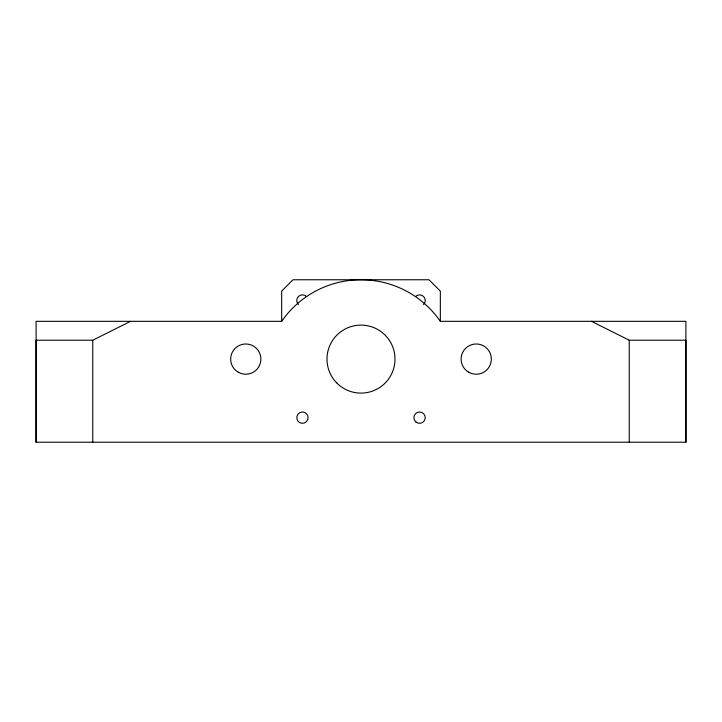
<?xml version="1.0" encoding="UTF-8"?>
<svg xmlns="http://www.w3.org/2000/svg" width="722" height="722" viewBox="0 0 722 722"><rect width="100%" height="100%" fill="white"/><g stroke="black" fill="none" stroke-linecap="round" stroke-linejoin="round"><path stroke-width="1.08" d="M36.1 442.216L36.1 321.326L281.661 321.326A96.504 96.504 0 0 1 440.339 321.326L685.9 321.326L685.9 442.216L36.1 442.216L36.1 340.215L92.768 340.215L130.547 321.326M281.661 321.326L281.661 291.101L292.997 279.766L429.003 279.766L440.339 291.101L440.339 321.326M591.453 321.326L629.232 340.215L685.9 340.215L685.9 442.216M629.232 340.215L629.232 442.216M92.768 340.215L92.768 442.216M415.547 296.543A5.668 5.668 0 0 1 423.561 296.543A5.668 5.668 0 0 1 423.561 304.558M298.439 304.558A5.668 5.668 0 0 1 298.439 296.543A5.668 5.668 0 0 1 306.453 296.543M416.089 422.144A5.668 5.668 0 0 0 425.177 418.426A5.668 5.668 0 0 0 417.406 412.415A5.668 5.668 0 0 0 416.089 422.144M299.612 422.569A5.668 5.668 0 0 0 308.104 417.659A5.668 5.668 0 0 0 299.612 412.758A5.668 5.668 0 0 0 299.612 422.569M336.957 383.147A33.997 33.997 0 0 0 393.842 367.904A33.997 33.997 0 0 0 352.201 326.263A33.997 33.997 0 0 0 336.957 383.147M468.668 372.191A15.108 15.108 0 0 0 491.339 359.105A15.108 15.108 0 0 0 468.668 346.018A15.108 15.108 0 0 0 468.668 372.191M238.215 372.191A15.108 15.108 0 0 0 260.886 359.105A15.108 15.108 0 0 0 238.215 346.018A15.108 15.108 0 0 0 238.215 372.191"/></g></svg>
